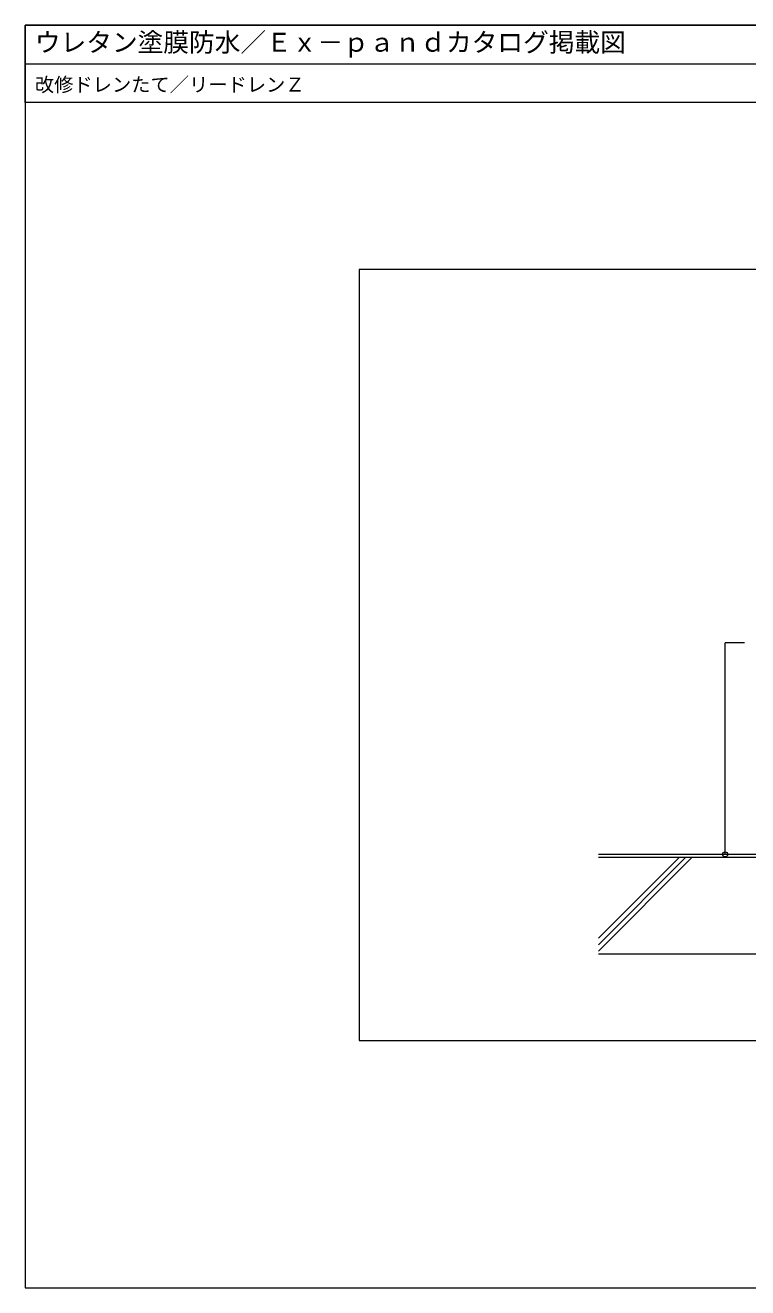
# Model space of a CAD drawing. Units: millimetres, scale not verified. Extents: x -1420 to 1420, y -983 to 983.
# Drawn here: x -1420 to -295, y -983 to 983 of the extents above; entities that cross this region are included whole.
import ezdxf
from ezdxf.enums import TextEntityAlignment as Align

# ---------------------------------------------------------------- set-up
doc = ezdxf.new("R2010")
doc.units = ezdxf.units.MM
doc.header["$LTSCALE"] = 3
for name, color, linetype, lineweight in [('0-0_0', 7, 'Continuous', 18), ('0-1_WAKU', 7, 'Continuous', 18), ('0-4_KUTAI', 3, 'Continuous', 18), ('0-5_BOUSUI', 1, 'Continuous', 18), ('0-6_HATCH', 9, 'Continuous', 18), ('0-7_MOJI', 7, 'Continuous', 18)]:
    doc.layers.add(name, color=color, linetype=linetype, lineweight=lineweight)
doc.styles.add('ＭＳ ゴシック', font='')
doc.styles.get('ＭＳ ゴシック').set_extended_font_data('MS Gothic')

msp = doc.modelspace()

# ---------------------------------------------------------------- linework, layer by layer
at = {"layer": '0-0_0'}
msp.add_line((-1419.892, 922.686), (1420.108, 922.686), dxfattribs=at)
msp.add_lwpolyline([(-899.892, -597.676), (900.108, -597.676), (900.108, 602.324), (-899.892, 602.324)], close=True, dxfattribs=at)
at = {"layer": '0-1_WAKU'}
for points in [[(-1419.892, -982.676), (1420.108, -982.676), (1420.108, 982.686), (-1419.892, 982.686)], [(1420.108, 862.686), (-1419.892, 862.686), (-1419.892, 982.686), (1420.108, 982.686)]]:
    msp.add_lwpolyline(points, close=True, dxfattribs=at)
at = {"layer": '0-4_KUTAI'}
for p, q in [((-139.392, -313.061), (-527.392, -313.061)), ((-527.392, -463.061), (-65.392, -463.061))]:
    msp.add_line(p, q, dxfattribs=at)
at = {"layer": '0-5_BOUSUI'}
msp.add_lwpolyline([(-49.897, -330.299), (-129.296, -307.561), (-183.05, -307.561), (-184.916, -308.061), (-527.392, -308.061)], dxfattribs=at)
at = {"layer": '0-6_HATCH'}
for p, q in [((-527.392, -458.503), (-381.949, -313.061)), ((-527.392, -438.704), (-401.748, -313.061)), ((-527.392, -448.604), (-391.849, -313.061))]:
    msp.add_line(p, q, dxfattribs=at)
at = {"layer": '0-7_MOJI'}
for p in [(-300.149, 21.371), (-330.149, -308.061)]:
    msp.add_line(p, (-330.149, 21.371), dxfattribs=at)
msp.add_circle((-330.149, -308.061), 4, dxfattribs=at)

# ---------------------------------------------------------------- texts
at = {"layer": '0-1_WAKU', "style": 'ＭＳ ゴシック'}
for s, height, p in [('ウレタン塗膜防水／Ｅｘ－ｐａｎｄカタログ掲載図', 29.33, (-1404.892, 932.686)), ('改修ドレンたて／リードレンＺ', 21.99, (-1404.892, 872.686))]:
    msp.add_text(s, height=height, dxfattribs=at).set_placement(p, align=Align.BOTTOM_LEFT)

doc.saveas('drawing.dxf')
